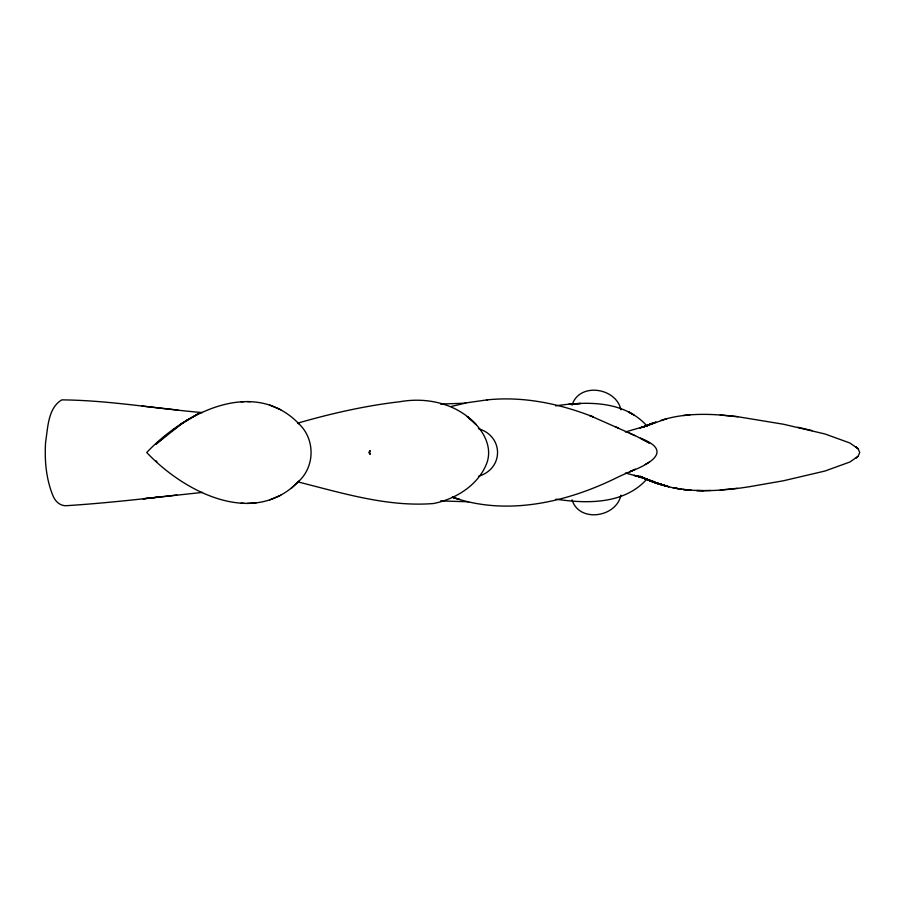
<?xml version="1.0" encoding="UTF-8"?>
<svg xmlns="http://www.w3.org/2000/svg" width="905" height="905" viewBox="0 0 905 905"><rect width="100%" height="100%" fill="white"/><g stroke="black" fill="none" stroke-linecap="round" stroke-linejoin="round"><path stroke-width="1.36" d="M620.943 495.159C616.35 517.456 579.155 523.09 572.028 499.798M572.028 405.202C579.155 381.91 616.35 387.544 620.943 409.841M625.4 473.021L644.586 478.089L634.235 475.385L653.399 481.494L637.414 475.747L656.136 482.919L644.982 478.598L653.059 481.992L662.992 485.08L649.224 480.385L668.987 486.766L653.059 481.992L640.265 476.268C673.637 494.096 712.982 492.411 749.17 486.754L783.492 480.759L824.953 471.03L849.919 461.991L858.098 456.267L859.75 452.5L858.098 448.733L849.919 443.009L824.953 433.97L783.492 424.241L737.643 416.707C712.212 413.687 685.685 412.375 660.978 420.406M299.476 424.377C253.988 376.356 183.636 413.359 146.734 452.5C183.568 491.596 253.57 528.475 299.136 480.94C315.042 465.837 315.042 439.163 299.136 424.06M646.849 479.152C624.19 504.458 586.757 503.847 555.93 499.153M856.107 458.145L858.098 456.267M291.127 488.383L299.476 480.623M165.886 435.757L156.079 444.095L183.07 422.68L172.255 430.576L174.688 428.766M452.387 497.309L459.446 499.39L452.319 497.184C507.445 516.517 568.34 502.015 619.02 476.584L635.389 469.22L629.699 471.799C649.666 464.163 673.795 450.973 640.469 438.178L649.53 443.122L635.559 435.825L589.63 415.463L593.228 416.922C559.675 403.63 522.785 396.017 486.675 399.931M645.231 464.423L649.36 462.036M478.44 476.279C503.904 468.926 503.904 436.074 478.44 428.721M269.566 499.945L280.776 495.239M625.4 431.979L647.358 425.576L639.925 427.963L656.136 422.081L642.584 427.273L666.533 418.8M297.564 423.189C331.106 413.506 365.235 405.734 399.942 401.718C427.058 396.876 457.093 403.641 476.041 424.558L467.274 416.594C480.974 426.832 492.92 444.513 487.128 462.24C479.005 484.729 456.199 498.994 433.552 503.519C387.442 507.23 341.819 492.897 297.564 481.811M451.199 406.481L466.935 402.759L487.693 399.806M555.681 405.87C586.564 401.175 624.077 400.463 646.815 425.803M176.882 495.046C140.354 499.198 103.792 503.293 67.083 505.646C60.137 506.404 54.979 501.2 52.728 495.148C46.008 478.372 44.458 459.955 45.612 442.047C47.942 427.669 47.886 408.144 61.778 399.886C108.815 400.259 155.615 408.63 202.494 412.59M159.076 497.026L142.945 498.825L202.494 492.411M683.173 415.519L689.915 414.829M737.36 488.315L720.244 489.967M241.081 401.82L244.169 401.616M256.104 502.92L247.246 503.429M440.599 404.083L465.758 403.166M710.798 490.487L702.653 490.646M468.564 501.789L440.599 500.918M247.246 401.571L250.3 401.696M241.081 503.18L244.169 503.384M720.244 415.033L737.88 416.741M178.07 410.056L142.074 406.062M812.147 430.588L797.882 427.262M269.566 405.055L280.776 409.761M629.314 433.031L634.959 435.667M616.158 427.024L618.556 428.189M156.079 460.905L156.882 461.595M369.579 452.014L370.145 454.423L368.855 452.5L370.145 450.577L369.579 452.014M186.656 420.293L179.756 424.943L198.727 413.415L186.656 420.293M651.577 423.563L644.982 426.402L653.059 423.008L651.577 423.563M580.569 403.494L568.917 404.286L580.569 403.494M703.14 490.646L696.703 490.544L703.14 490.646M691.013 490.25L683.173 489.481L691.013 490.25M681.951 489.322L673.139 487.772L681.951 489.322M666.533 486.2L655.944 482.953L666.533 486.2M633.613 414.795L628.613 411.967L633.613 414.795M856.107 446.855L858.019 448.676L856.107 446.855"/></g></svg>
